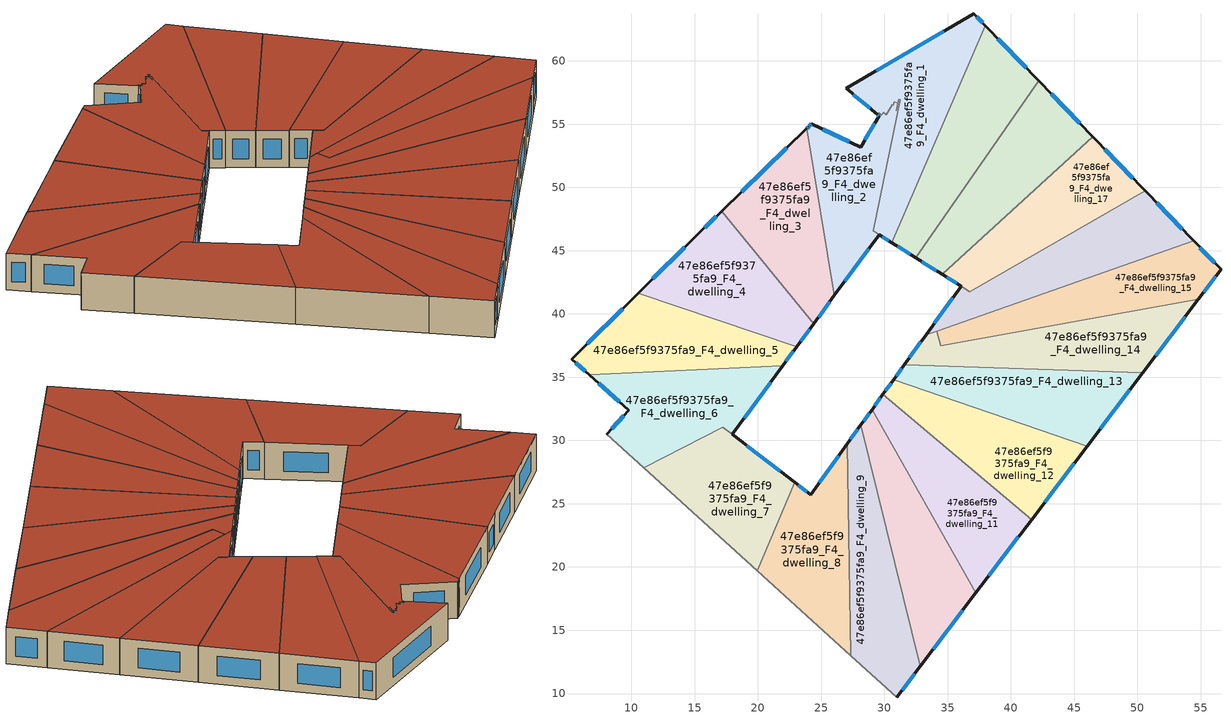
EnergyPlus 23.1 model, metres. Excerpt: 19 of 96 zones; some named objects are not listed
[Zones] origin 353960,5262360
47e86ef5f9375fa9_F4_dwelling_0
 floor to 47e86ef5f9375fa9_F3_dwelling_0 (EU_floor_Construction): 37.99,62.77 42.2,58.42 32.48,44.44 30.6,45.62 z12
 wall outside (EU_wall_Construction): 42.2,58.42 37.99,62.77 / 30.6,45.62 32.48,44.44 z12:15
 wall to 47e86ef5f9375fa9_F4_dwelling_1 (EU_wall_Construction): 37.99,62.77 30.6,45.62 z12:15
 wall to 47e86ef5f9375fa9_F4_dwelling_18 (EU_wall_Construction): 32.48,44.44 42.2,58.42 z12:15
 window (EU_Window_Construction): 41.21,59.44 38.98,61.75 / 31.04,45.34 32.04,44.71 z12.7:14.3
 roof outside (EU_roof_Construction): 32.48,44.44 42.2,58.42 37.99,62.77 30.6,45.62 z15
47e86ef5f9375fa9_F4_dwelling_1
 floor to 47e86ef5f9375fa9_F3_dwelling_1 (EU_floor_Construction): 37.07,63.72 37.99,62.77 30.6,45.62 29.11,46.55 31.26,56.91 31.12,56.96 30.93,56.07 31.06,56.67 30.78,56.78 30.71,56.48 30.61,56.52 30.16,55.76 29.93,55.95 29.77,55.69 29.54,55.88 29.46,55.75 26.97,57.82 z12
 wall outside (EU_wall_Construction): 37.99,62.77 37.07,63.72 26.97,57.82 29.46,55.75 / 29.58,46.26 30.6,45.62 z12:15
 wall to 47e86ef5f9375fa9_F4_dwelling_2 (EU_wall_Construction): 31.12,56.96 31.26,56.91 29.11,46.55 29.58,46.26 / 31.12,56.96 30.93,56.07 / 29.46,55.75 29.54,55.88 29.77,55.69 29.93,55.95 30.16,55.76 30.61,56.52 30.71,56.48 30.78,56.78 31.06,56.67 30.93,56.07 z12:15
 window (EU_Window_Construction): 27.55,57.34 28.88,56.24 / 34.69,62.34 29.34,59.21 / 37.77,62.99 37.28,63.5 / 29.82,46.11 30.36,45.77 z12.7:14.3
 roof outside (EU_roof_Construction): 30.6,45.62 37.99,62.77 37.07,63.72 26.97,57.82 29.46,55.75 29.54,55.88 29.77,55.69 29.93,55.95 30.16,55.76 30.61,56.52 30.71,56.48 30.78,56.78 31.06,56.67 30.93,56.07 31.12,56.96 31.26,56.91 29.11,46.55 z15
47e86ef5f9375fa9_F4_dwelling_10
 floor to 47e86ef5f9375fa9_F3_dwelling_10 (EU_floor_Construction): 29.02,32.45 37.23,17.95 32.83,12.13 28.14,31.23 z12
 wall outside (EU_wall_Construction): 29.02,32.45 28.14,31.23 / 32.83,12.13 37.23,17.95 z12:15
 wall to 47e86ef5f9375fa9_F4_dwelling_11 (EU_wall_Construction): 37.23,17.95 29.02,32.45 z12:15
 wall to 47e86ef5f9375fa9_F4_dwelling_9 (EU_wall_Construction): 28.14,31.23 32.83,12.13 z12:15
 window (EU_Window_Construction): 28.81,32.16 28.35,31.51 / 33.86,13.5 36.19,16.58 z12.7:14.3
 roof outside (EU_roof_Construction): 32.83,12.13 37.23,17.95 29.02,32.45 28.14,31.23 z15
47e86ef5f9375fa9_F4_dwelling_11
 floor to 47e86ef5f9375fa9_F3_dwelling_11 (EU_floor_Construction): 41.62,23.75 37.23,17.95 29.02,32.45 29.89,33.64 z12
 wall outside (EU_wall_Construction): 29.89,33.64 29.02,32.45 / 37.23,17.95 41.62,23.75 z12:15
 wall to 47e86ef5f9375fa9_F4_dwelling_12 (EU_wall_Construction): 41.62,23.75 29.89,33.64 z12:15
 window (EU_Window_Construction): 29.68,33.36 29.22,32.73 / 38.26,19.31 40.59,22.39 z12.7:14.3
 roof outside (EU_roof_Construction): 37.23,17.95 41.62,23.75 29.89,33.64 29.02,32.45 z15
47e86ef5f9375fa9_F4_dwelling_12
 floor to 47e86ef5f9375fa9_F3_dwelling_12 (EU_floor_Construction): 46.02,29.55 41.62,23.75 29.89,33.64 30.73,34.81 z12
 wall outside (EU_wall_Construction): 30.73,34.81 29.89,33.64 / 41.62,23.75 46.02,29.55 z12:15
 wall to 47e86ef5f9375fa9_F4_dwelling_13 (EU_wall_Construction): 46.02,29.55 30.73,34.81 z12:15
 window (EU_Window_Construction): 30.53,34.54 30.08,33.92 / 42.66,25.11 44.99,28.19 z12.7:14.3
 roof outside (EU_roof_Construction): 41.62,23.75 46.02,29.55 30.73,34.81 29.89,33.64 z15
47e86ef5f9375fa9_F4_dwelling_13
 floor to 47e86ef5f9375fa9_F3_dwelling_13 (EU_floor_Construction): 50.41,35.35 46.02,29.55 30.73,34.81 31.57,35.97 z12
 wall outside (EU_wall_Construction): 31.57,35.97 30.73,34.81 / 46.02,29.55 50.41,35.35 z12:15
 wall to 47e86ef5f9375fa9_F4_dwelling_14 (EU_wall_Construction): 50.41,35.35 31.57,35.97 z12:15
 window (EU_Window_Construction): 31.37,35.7 30.93,35.08 / 47.05,30.92 49.38,33.99 z12.7:14.3
 roof outside (EU_roof_Construction): 46.02,29.55 50.41,35.35 31.57,35.97 30.73,34.81 z15
47e86ef5f9375fa9_F4_dwelling_14
 floor to 47e86ef5f9375fa9_F3_dwelling_14 (EU_floor_Construction): 54.8,41.15 50.41,35.35 31.57,35.97 33.29,38.35 34.13,38.64 34.44,37.47 z12
 wall outside (EU_wall_Construction): 50.41,35.35 54.8,41.15 / 33.29,38.35 31.57,35.97 z12:15
 wall to 47e86ef5f9375fa9_F4_dwelling_15 (EU_wall_Construction): 54.8,41.15 34.44,37.47 34.13,38.64 z12:15
 wall to 47e86ef5f9375fa9_F4_dwelling_16 (EU_wall_Construction): 34.12,38.64 33.29,38.35 z12:15
 window (EU_Window_Construction): 51.44,36.71 53.77,39.79 / 32.89,37.79 31.97,36.53 z12.7:14.3
 roof outside (EU_roof_Construction): 50.41,35.35 54.8,41.15 34.44,37.47 34.13,38.64 33.29,38.35 31.57,35.97 z15
47e86ef5f9375fa9_F4_dwelling_15
 floor to 47e86ef5f9375fa9_F3_dwelling_15 (EU_floor_Construction): 54.43,45.77 56.6,43.53 54.8,41.15 34.44,37.47 34.13,38.64 z12
 wall outside (EU_wall_Construction): 54.8,41.15 56.6,43.53 54.43,45.77 z12:15
 wall to 47e86ef5f9375fa9_F4_dwelling_16 (EU_wall_Construction): 54.43,45.77 34.13,38.64 z12:15
 window (EU_Window_Construction): 56.09,44.05 54.94,45.24 / 55.22,41.71 56.18,42.97 z12.7:14.3
 roof outside (EU_roof_Construction): 54.8,41.15 56.6,43.53 54.43,45.77 34.13,38.64 34.44,37.47 z15
47e86ef5f9375fa9_F4_dwelling_16
 floor to 47e86ef5f9375fa9_F3_dwelling_16 (EU_floor_Construction): 50.61,49.72 54.43,45.77 33.29,38.35 36.06,42.18 36.74,41.75 z12
 wall outside (EU_wall_Construction): 54.43,45.77 50.61,49.72 / 36.06,42.18 33.29,38.35 z12:15
 wall to 47e86ef5f9375fa9_F4_dwelling_17 (EU_wall_Construction): 50.61,49.72 36.75,41.76 / 36.74,41.75 36.06,42.18 z12:15
 window (EU_Window_Construction): 53.53,46.7 51.51,48.79 / 35.41,41.28 33.94,39.25 z12.7:14.3
 roof outside (EU_roof_Construction): 54.43,45.77 50.61,49.72 36.74,41.75 36.06,42.18 33.29,38.35 z15
47e86ef5f9375fa9_F4_dwelling_17
 floor to 47e86ef5f9375fa9_F3_dwelling_17 (EU_floor_Construction): 46.45,54.02 50.61,49.72 36.74,41.75 36.06,42.19 34.57,43.12 z12
 wall outside (EU_wall_Construction): 34.57,43.12 36.06,42.19 / 50.61,49.72 46.45,54.02 z12:15
 wall to 47e86ef5f9375fa9_F4_dwelling_18 (EU_wall_Construction): 46.45,54.02 34.57,43.12 z12:15
 window (EU_Window_Construction): 34.92,42.9 35.71,42.41 / 49.63,50.73 47.43,53.01 z12.7:14.3
 roof outside (EU_roof_Construction): 50.61,49.72 46.45,54.02 34.57,43.12 36.06,42.19 36.74,41.75 z15
47e86ef5f9375fa9_F4_dwelling_18
 floor to 47e86ef5f9375fa9_F3_dwelling_18 (EU_floor_Construction): 42.2,58.42 46.45,54.02 34.57,43.12 32.48,44.44 z12
 wall outside (EU_wall_Construction): 46.45,54.02 42.2,58.42 / 32.48,44.44 34.57,43.12 z12:15
 window (EU_Window_Construction): 45.45,55.05 43.2,57.39 / 32.97,44.13 34.08,43.43 z12.7:14.3
 roof outside (EU_roof_Construction): 46.45,54.02 42.2,58.42 32.48,44.44 34.57,43.12 z15
47e86ef5f9375fa9_F4_dwelling_2
 floor to 47e86ef5f9375fa9_F3_dwelling_2 (EU_floor_Construction): 31.26,56.91 29.11,46.55 29.58,46.26 26.05,41.47 23.87,54.66 24.01,54.79 24.12,54.9 24.23,55.01 28.11,53.18 29.58,55.66 29.46,55.75 29.54,55.88 29.77,55.69 29.93,55.95 30.16,55.76 30.61,56.52 30.71,56.48 30.78,56.78 31.06,56.67 30.93,56.07 31.12,56.96 z12
 wall outside (EU_wall_Construction): 29.46,55.75 29.58,55.66 28.11,53.18 24.23,55.01 24.12,54.9 24.01,54.79 23.87,54.66 / 26.05,41.47 29.58,46.26 z12:15
 wall to 47e86ef5f9375fa9_F4_dwelling_3 (EU_wall_Construction): 23.87,54.66 26.05,41.47 z12:15
 window (EU_Window_Construction): 23.97,54.76 23.9,54.69 / 24.09,54.87 24.03,54.81 / 24.21,54.98 24.15,54.93 / 27.2,53.61 25.15,54.58 / 29.24,55.07 28.46,53.76 / 29.49,55.73 29.55,55.68 / 26.88,42.59 28.75,45.13 z12.7:14.3
 roof outside (EU_roof_Construction): 29.58,46.26 29.11,46.55 31.26,56.91 31.12,56.96 30.93,56.07 31.06,56.67 30.78,56.78 30.71,56.48 30.61,56.52 30.16,55.76 29.93,55.95 29.77,55.69 29.54,55.88 29.46,55.75 29.58,55.66 28.11,53.18 24.23,55.01 24.12,54.9 24.01,54.79 23.87,54.66 26.05,41.47 z15
47e86ef5f9375fa9_F4_dwelling_3
 floor to 47e86ef5f9375fa9_F3_dwelling_3 (EU_floor_Construction): 23.87,54.66 26.05,41.47 24.41,39.23 17.14,48.12 z12
 wall outside (EU_wall_Construction): 24.41,39.23 26.05,41.47 / 23.87,54.66 17.14,48.12 z12:15
 wall to 47e86ef5f9375fa9_F4_dwelling_4 (EU_wall_Construction): 17.14,48.12 24.41,39.23 z12:15
 window (EU_Window_Construction): 24.79,39.75 25.67,40.94 / 22.29,53.12 18.72,49.66 z12.7:14.3
 roof outside (EU_roof_Construction): 24.41,39.23 26.05,41.47 23.87,54.66 17.14,48.12 z15
47e86ef5f9375fa9_F4_dwelling_4
 floor to 47e86ef5f9375fa9_F3_dwelling_4 (EU_floor_Construction): 17.14,48.12 24.41,39.23 23.08,37.42 10.56,41.65 15.37,46.4 z12
 wall outside (EU_wall_Construction): 23.08,37.42 24.41,39.23 / 17.14,48.12 15.37,46.4 10.56,41.65 z12:15
 wall to 47e86ef5f9375fa9_F4_dwelling_5 (EU_wall_Construction): 10.56,41.65 23.08,37.42 z12:15
 window (EU_Window_Construction): 23.39,37.85 24.09,38.8 / 14.24,45.29 11.69,42.76 / 16.73,47.72 15.79,46.81 z12.7:14.3
 roof outside (EU_roof_Construction): 23.08,37.42 24.41,39.23 17.14,48.12 15.37,46.4 10.56,41.65 z15
47e86ef5f9375fa9_F4_dwelling_5
 floor to 47e86ef5f9375fa9_F3_dwelling_5 (EU_floor_Construction): 23.08,37.42 21.95,35.89 6.67,35.18 5.27,36.42 10.56,41.65 z12
 wall outside (EU_wall_Construction): 21.95,35.89 23.08,37.42 / 10.56,41.65 5.27,36.42 6.67,35.18 z12:15
 wall to 47e86ef5f9375fa9_F4_dwelling_6 (EU_wall_Construction): 6.67,35.18 21.95,35.89 z12:15
 window (EU_Window_Construction): 22.21,36.25 22.81,37.06 / 5.6,36.13 6.34,35.47 / 9.32,40.42 6.51,37.65 z12.7:14.3
 roof outside (EU_roof_Construction): 21.95,35.89 23.08,37.42 10.56,41.65 5.27,36.42 6.67,35.18 z15
47e86ef5f9375fa9_F4_dwelling_6
 floor to 47e86ef5f9375fa9_F3_dwelling_6 (EU_floor_Construction): 21.95,35.89 17.97,30.48 17.22,31.06 11,27.82 8.06,30.48 9.8,32.4 6.67,35.18 z12
 wall outside (EU_wall_Construction): 6.67,35.18 9.8,32.4 8.06,30.48 / 17.97,30.48 21.95,35.89 z12:15
 wall adiabatic (EU_wall_Construction): 8.06,30.48 11,27.82 z12:15
 wall to 47e86ef5f9375fa9_F4_dwelling_7 (EU_wall_Construction): 11,27.82 17.21,31.06 / 17.22,31.06 17.97,30.48 z12:15
 window (EU_Window_Construction): 9.39,31.95 8.47,30.93 / 7.41,34.52 9.06,33.05 / 18.91,31.75 21.01,34.62 z12.7:14.3
 roof outside (EU_roof_Construction): 17.97,30.48 21.95,35.89 6.67,35.18 9.8,32.4 8.06,30.48 11,27.82 17.22,31.06 z15
47e86ef5f9375fa9_F4_dwelling_7
 floor to 47e86ef5f9375fa9_F3_dwelling_7 (EU_floor_Construction): 22.91,26.68 19.94,19.71 11,27.82 17.21,31.06 17.97,30.48 z12
 wall outside (EU_wall_Construction): 22.91,26.68 17.97,30.48 z12:15
 wall to 47e86ef5f9375fa9_F4_dwelling_8 (EU_wall_Construction): 19.94,19.71 22.91,26.68 z12:15
 wall adiabatic (EU_wall_Construction): 11,27.82 19.94,19.71 z12:15
 window (EU_Window_Construction): 21.75,27.57 19.14,29.59 z12.7:14.3
 roof outside (EU_roof_Construction): 19.94,19.71 22.91,26.68 17.97,30.48 17.21,31.06 11,27.82 z15
47e86ef5f9375fa9_F4_dwelling_8
 floor to 47e86ef5f9375fa9_F3_dwelling_8 (EU_floor_Construction): 27.05,29.73 27.35,13 19.94,19.71 22.91,26.68 24.16,25.72 z12
 wall outside (EU_wall_Construction): 27.05,29.73 24.16,25.72 22.91,26.68 z12:15
 wall to 47e86ef5f9375fa9_F4_dwelling_9 (EU_wall_Construction): 27.35,13 27.05,29.73 z12:15
 wall adiabatic (EU_wall_Construction): 19.94,19.71 27.35,13 z12:15
 window (EU_Window_Construction): 23.87,25.95 23.21,26.45 / 26.38,28.79 24.84,26.66 z12.7:14.3
 roof outside (EU_roof_Construction): 27.35,13 27.05,29.73 24.16,25.72 22.91,26.68 19.94,19.71 z15
47e86ef5f9375fa9_F4_dwelling_9
 floor to 47e86ef5f9375fa9_F3_dwelling_9 (EU_floor_Construction): 28.14,31.23 32.83,12.13 30.99,9.71 27.35,13 27.05,29.73 z12
 wall outside (EU_wall_Construction): 28.14,31.23 27.05,29.73 / 30.99,9.71 32.83,12.13 z12:15
 wall adiabatic (EU_wall_Construction): 27.35,13 30.99,9.71 z12:15
 window (EU_Window_Construction): 27.89,30.88 27.31,30.08 / 31.42,10.28 32.39,11.56 z12.7:14.3
 roof outside (EU_roof_Construction): 30.99,9.71 32.83,12.13 28.14,31.23 27.05,29.73 27.35,13 z15
[Building]
EU S2 Campaign: North Axis=0; Terrain=City; Solar Distribution=FullExterior
[Site:Location]
Budapest.Ferenc.Liszt.Intl.AP: Latitude=47.437; Longitude=19.256; Time Zone=1; Elevation=185
[SizingPeriod:WeatherFileDays]
AnnualSizingPeriod: Begin Month=1; Begin Day of Month=1; End Month=12; End Day of Month=31; Day of Week for Start Day=Monday; Use Weather File Daylight Saving Period=No; Use Weather File Rain and Snow Indicators=No
[MATERIAL]
EU_InternalMass_Material: Roughness=MediumRough; Thickness=0.1; Conductivity=1; Density=1800; Specific Heat=900; Thermal Absorptance=0.9; Solar Absorptance=0.7; Visible Absorptance=0.7
[MATERIAL:NOMASS] Roughness=MediumRough; Thermal Absorptance=0.9; Solar Absorptance=0.7; Visible Absorptance=0.7
Name | Thermal Resistance
EU_wall_NoMass | 0.832559
EU_roof_NoMass | 1.39638
EU_floor_NoMass | 0.872794
[WINDOWMATERIAL:SIMPLEGLAZINGSYSTEM]
EU_Window_SimpleGlazing: UFactor=2.79869; Solar Heat Gain Coefficient=0.75; Visible Transmittance=0.75
[CONSTRUCTION]
EU_wall_Construction: EU_wall_NoMass
EU_roof_Construction: EU_roof_NoMass
EU_floor_Construction: EU_floor_NoMass
EU_Window_Construction: EU_Window_SimpleGlazing
EU_InternalMass_Construction: EU_InternalMass_Material
[ZONE] Type=1; Multiplier=1; Ceiling Height=autocalculate; Floor Area=autocalculate; Part of Total Floor Area=Yes
Name | Volume
47e86ef5f9375fa9_F4_dwelling_0 | 213.086
47e86ef5f9375fa9_F4_dwelling_1 | 214.254
47e86ef5f9375fa9_F4_dwelling_10 | 200.943
47e86ef5f9375fa9_F4_dwelling_11 | 200.975
47e86ef5f9375fa9_F4_dwelling_12 | 200.944
47e86ef5f9375fa9_F4_dwelling_13 | 200.963
47e86ef5f9375fa9_F4_dwelling_14 | 205.92
47e86ef5f9375fa9_F4_dwelling_15 | 196.001
47e86ef5f9375fa9_F4_dwelling_16 | 203.055
47e86ef5f9375fa9_F4_dwelling_17 | 198.84
47e86ef5f9375fa9_F4_dwelling_18 | 211.207
47e86ef5f9375fa9_F4_dwelling_2 | 165.301
47e86ef5f9375fa9_F4_dwelling_3 | 200.962
47e86ef5f9375fa9_F4_dwelling_4 | 200.938
47e86ef5f9375fa9_F4_dwelling_5 | 200.969
47e86ef5f9375fa9_F4_dwelling_6 | 203.722
47e86ef5f9375fa9_F4_dwelling_7 | 198.181
47e86ef5f9375fa9_F4_dwelling_8 | 200.941
47e86ef5f9375fa9_F4_dwelling_9 | 200.983
[INTERNALMASS] Construction=EU_InternalMass_Construction
Name | Zone or ZoneList | Surface Area
47e86ef5f9375fa9_F4_dwelling_0_EU_InternalMass | 47e86ef5f9375fa9_F4_dwelling_0 | 71.0294
47e86ef5f9375fa9_F4_dwelling_1_EU_InternalMass | 47e86ef5f9375fa9_F4_dwelling_1 | 71.4255
47e86ef5f9375fa9_F4_dwelling_2_EU_InternalMass | 47e86ef5f9375fa9_F4_dwelling_2 | 55.1001
47e86ef5f9375fa9_F4_dwelling_3_EU_InternalMass | 47e86ef5f9375fa9_F4_dwelling_3 | 66.9872
47e86ef5f9375fa9_F4_dwelling_4_EU_InternalMass | 47e86ef5f9375fa9_F4_dwelling_4 | 66.9795
47e86ef5f9375fa9_F4_dwelling_5_EU_InternalMass | 47e86ef5f9375fa9_F4_dwelling_5 | 66.9897
47e86ef5f9375fa9_F4_dwelling_6_EU_InternalMass | 47e86ef5f9375fa9_F4_dwelling_6 | 67.9057
47e86ef5f9375fa9_F4_dwelling_7_EU_InternalMass | 47e86ef5f9375fa9_F4_dwelling_7 | 66.0639
47e86ef5f9375fa9_F4_dwelling_8_EU_InternalMass | 47e86ef5f9375fa9_F4_dwelling_8 | 66.9803
47e86ef5f9375fa9_F4_dwelling_9_EU_InternalMass | 47e86ef5f9375fa9_F4_dwelling_9 | 66.9945
47e86ef5f9375fa9_F4_dwelling_10_EU_InternalMass | 47e86ef5f9375fa9_F4_dwelling_10 | 66.9806
47e86ef5f9375fa9_F4_dwelling_11_EU_InternalMass | 47e86ef5f9375fa9_F4_dwelling_11 | 66.9916
47e86ef5f9375fa9_F4_dwelling_12_EU_InternalMass | 47e86ef5f9375fa9_F4_dwelling_12 | 66.9813
47e86ef5f9375fa9_F4_dwelling_13_EU_InternalMass | 47e86ef5f9375fa9_F4_dwelling_13 | 66.9877
47e86ef5f9375fa9_F4_dwelling_14_EU_InternalMass | 47e86ef5f9375fa9_F4_dwelling_14 | 68.6398
47e86ef5f9375fa9_F4_dwelling_15_EU_InternalMass | 47e86ef5f9375fa9_F4_dwelling_15 | 65.3337
47e86ef5f9375fa9_F4_dwelling_16_EU_InternalMass | 47e86ef5f9375fa9_F4_dwelling_16 | 67.6859
47e86ef5f9375fa9_F4_dwelling_17_EU_InternalMass | 47e86ef5f9375fa9_F4_dwelling_17 | 66.2751
47e86ef5f9375fa9_F4_dwelling_18_EU_InternalMass | 47e86ef5f9375fa9_F4_dwelling_18 | 70.3921
[OTHEREQUIPMENT] Fuel Type=Electricity; Design Level Calculation Method=Watts/Area; Power per Zone Floor Area=1; Fraction Latent=0; Fraction Radiant=0; Fraction Lost=0; Carbon Dioxide Generation Rate=0; EndUse Subcategory=EU_Step8_InternalGains
Name | Zone or ZoneList or Space or SpaceList | Schedule
EU_Step8_InternalGain_47e86ef5f9375fa9_F4_dwelling_0_f000 | 47e86ef5f9375fa9_F4_dwelling_0 | EU_Step8_GainSchedule_47e86ef5f9375fa9_F4_dwelling_0_f000
EU_Step8_InternalGain_47e86ef5f9375fa9_F4_dwelling_1_f000 | 47e86ef5f9375fa9_F4_dwelling_1 | EU_Step8_GainSchedule_47e86ef5f9375fa9_F4_dwelling_1_f000
EU_Step8_InternalGain_47e86ef5f9375fa9_F4_dwelling_2_f000 | 47e86ef5f9375fa9_F4_dwelling_2 | EU_Step8_GainSchedule_47e86ef5f9375fa9_F4_dwelling_2_f000
EU_Step8_InternalGain_47e86ef5f9375fa9_F4_dwelling_3_f000 | 47e86ef5f9375fa9_F4_dwelling_3 | EU_Step8_GainSchedule_47e86ef5f9375fa9_F4_dwelling_3_f000
EU_Step8_InternalGain_47e86ef5f9375fa9_F4_dwelling_4_f000 | 47e86ef5f9375fa9_F4_dwelling_4 | EU_Step8_GainSchedule_47e86ef5f9375fa9_F4_dwelling_4_f000
EU_Step8_InternalGain_47e86ef5f9375fa9_F4_dwelling_5_f000 | 47e86ef5f9375fa9_F4_dwelling_5 | EU_Step8_GainSchedule_47e86ef5f9375fa9_F4_dwelling_5_f000
EU_Step8_InternalGain_47e86ef5f9375fa9_F4_dwelling_6_f000 | 47e86ef5f9375fa9_F4_dwelling_6 | EU_Step8_GainSchedule_47e86ef5f9375fa9_F4_dwelling_6_f000
EU_Step8_InternalGain_47e86ef5f9375fa9_F4_dwelling_7_f000 | 47e86ef5f9375fa9_F4_dwelling_7 | EU_Step8_GainSchedule_47e86ef5f9375fa9_F4_dwelling_7_f000
EU_Step8_InternalGain_47e86ef5f9375fa9_F4_dwelling_8_f000 | 47e86ef5f9375fa9_F4_dwelling_8 | EU_Step8_GainSchedule_47e86ef5f9375fa9_F4_dwelling_8_f000
EU_Step8_InternalGain_47e86ef5f9375fa9_F4_dwelling_9_f000 | 47e86ef5f9375fa9_F4_dwelling_9 | EU_Step8_GainSchedule_47e86ef5f9375fa9_F4_dwelling_9_f000
EU_Step8_InternalGain_47e86ef5f9375fa9_F4_dwelling_10_f000 | 47e86ef5f9375fa9_F4_dwelling_10 | EU_Step8_GainSchedule_47e86ef5f9375fa9_F4_dwelling_10_f000
EU_Step8_InternalGain_47e86ef5f9375fa9_F4_dwelling_11_f000 | 47e86ef5f9375fa9_F4_dwelling_11 | EU_Step8_GainSchedule_47e86ef5f9375fa9_F4_dwelling_11_f000
EU_Step8_InternalGain_47e86ef5f9375fa9_F4_dwelling_12_f000 | 47e86ef5f9375fa9_F4_dwelling_12 | EU_Step8_GainSchedule_47e86ef5f9375fa9_F4_dwelling_12_f000
EU_Step8_InternalGain_47e86ef5f9375fa9_F4_dwelling_13_f000 | 47e86ef5f9375fa9_F4_dwelling_13 | EU_Step8_GainSchedule_47e86ef5f9375fa9_F4_dwelling_13_f000
EU_Step8_InternalGain_47e86ef5f9375fa9_F4_dwelling_14_f000 | 47e86ef5f9375fa9_F4_dwelling_14 | EU_Step8_GainSchedule_47e86ef5f9375fa9_F4_dwelling_14_f000
EU_Step8_InternalGain_47e86ef5f9375fa9_F4_dwelling_15_f000 | 47e86ef5f9375fa9_F4_dwelling_15 | EU_Step8_GainSchedule_47e86ef5f9375fa9_F4_dwelling_15_f000
EU_Step8_InternalGain_47e86ef5f9375fa9_F4_dwelling_16_f000 | 47e86ef5f9375fa9_F4_dwelling_16 | EU_Step8_GainSchedule_47e86ef5f9375fa9_F4_dwelling_16_f000
EU_Step8_InternalGain_47e86ef5f9375fa9_F4_dwelling_17_f000 | 47e86ef5f9375fa9_F4_dwelling_17 | EU_Step8_GainSchedule_47e86ef5f9375fa9_F4_dwelling_17_f000
EU_Step8_InternalGain_47e86ef5f9375fa9_F4_dwelling_18_f000 | 47e86ef5f9375fa9_F4_dwelling_18 | EU_Step8_GainSchedule_47e86ef5f9375fa9_F4_dwelling_18_f000
[ZONEVENTILATION:DESIGNFLOWRATE] Schedule=EU_AlwaysOn; Design Flow Rate Calculation Method=AirChanges/Hour; Air Changes per Hour=0.475469; Ventilation Type=Natural; Fan Pressure Rise=0; Fan Total Efficiency=1; Constant Term Coefficient=1; Temperature Term Coefficient=0; Velocity Term Coefficient=0; Velocity Squared Term Coefficient=0; Minimum Indoor Temperature=-100; Maximum Indoor Temperature=100; Delta Temperature=-100; Minimum Outdoor Temperature=-100; Maximum Outdoor Temperature=100; Maximum Wind Speed=40
Name | Zone or ZoneList or Space or SpaceList
EU_ConstantAir_47e86ef5f9375fa9_F4_dwelling_0 | 47e86ef5f9375fa9_F4_dwelling_0
EU_ConstantAir_47e86ef5f9375fa9_F4_dwelling_1 | 47e86ef5f9375fa9_F4_dwelling_1
EU_ConstantAir_47e86ef5f9375fa9_F4_dwelling_2 | 47e86ef5f9375fa9_F4_dwelling_2
EU_ConstantAir_47e86ef5f9375fa9_F4_dwelling_3 | 47e86ef5f9375fa9_F4_dwelling_3
EU_ConstantAir_47e86ef5f9375fa9_F4_dwelling_4 | 47e86ef5f9375fa9_F4_dwelling_4
EU_ConstantAir_47e86ef5f9375fa9_F4_dwelling_5 | 47e86ef5f9375fa9_F4_dwelling_5
EU_ConstantAir_47e86ef5f9375fa9_F4_dwelling_6 | 47e86ef5f9375fa9_F4_dwelling_6
EU_ConstantAir_47e86ef5f9375fa9_F4_dwelling_7 | 47e86ef5f9375fa9_F4_dwelling_7
EU_ConstantAir_47e86ef5f9375fa9_F4_dwelling_8 | 47e86ef5f9375fa9_F4_dwelling_8
EU_ConstantAir_47e86ef5f9375fa9_F4_dwelling_9 | 47e86ef5f9375fa9_F4_dwelling_9
EU_ConstantAir_47e86ef5f9375fa9_F4_dwelling_10 | 47e86ef5f9375fa9_F4_dwelling_10
EU_ConstantAir_47e86ef5f9375fa9_F4_dwelling_11 | 47e86ef5f9375fa9_F4_dwelling_11
EU_ConstantAir_47e86ef5f9375fa9_F4_dwelling_12 | 47e86ef5f9375fa9_F4_dwelling_12
EU_ConstantAir_47e86ef5f9375fa9_F4_dwelling_13 | 47e86ef5f9375fa9_F4_dwelling_13
EU_ConstantAir_47e86ef5f9375fa9_F4_dwelling_14 | 47e86ef5f9375fa9_F4_dwelling_14
EU_ConstantAir_47e86ef5f9375fa9_F4_dwelling_15 | 47e86ef5f9375fa9_F4_dwelling_15
EU_ConstantAir_47e86ef5f9375fa9_F4_dwelling_16 | 47e86ef5f9375fa9_F4_dwelling_16
EU_ConstantAir_47e86ef5f9375fa9_F4_dwelling_17 | 47e86ef5f9375fa9_F4_dwelling_17
EU_ConstantAir_47e86ef5f9375fa9_F4_dwelling_18 | 47e86ef5f9375fa9_F4_dwelling_18
[HVACTEMPLATE:ZONE:IDEALLOADSAIRSYSTEM] System Availability Schedule=EU_AlwaysOn; Maximum Heating Supply Air Temperature=50; Minimum Cooling Supply Air Temperature=13; Maximum Heating Supply Air Humidity Ratio=0.0156; Minimum Cooling Supply Air Humidity Ratio=0.0077; Heating Limit=NoLimit; Cooling Limit=NoLimit; Heating Availability Schedule=EU_AlwaysOn; Cooling Availability Schedule=EU_CoolingOff; Dehumidification Control Type=ConstantSensibleHeatRatio; Cooling Sensible Heat Ratio=0.7; Dehumidification Setpoint=60; Humidification Control Type=None; Humidification Setpoint=30; Outdoor Air Method=None; Outdoor Air Flow Rate per Person=0.00944; Outdoor Air Flow Rate per Zone Floor Area=0; Outdoor Air Flow Rate per Zone=0; Demand Controlled Ventilation Type=None; Outdoor Air Economizer Type=NoEconomizer; Heat Recovery Type=None; Sensible Heat Recovery Effectiveness=0.7; Latent Heat Recovery Effectiveness=0.65
Name | Template Thermostat
47e86ef5f9375fa9_F4_dwelling_0 | EU_HeatOnly_47e86ef5f9375fa9_F4_dwelling_0
47e86ef5f9375fa9_F4_dwelling_1 | EU_HeatOnly_47e86ef5f9375fa9_F4_dwelling_1
47e86ef5f9375fa9_F4_dwelling_2 | EU_HeatOnly_47e86ef5f9375fa9_F4_dwelling_2
47e86ef5f9375fa9_F4_dwelling_3 | EU_HeatOnly_47e86ef5f9375fa9_F4_dwelling_3
47e86ef5f9375fa9_F4_dwelling_4 | EU_HeatOnly_47e86ef5f9375fa9_F4_dwelling_4
47e86ef5f9375fa9_F4_dwelling_5 | EU_HeatOnly_47e86ef5f9375fa9_F4_dwelling_5
47e86ef5f9375fa9_F4_dwelling_6 | EU_HeatOnly_47e86ef5f9375fa9_F4_dwelling_6
47e86ef5f9375fa9_F4_dwelling_7 | EU_HeatOnly_47e86ef5f9375fa9_F4_dwelling_7
47e86ef5f9375fa9_F4_dwelling_8 | EU_HeatOnly_47e86ef5f9375fa9_F4_dwelling_8
47e86ef5f9375fa9_F4_dwelling_9 | EU_HeatOnly_47e86ef5f9375fa9_F4_dwelling_9
47e86ef5f9375fa9_F4_dwelling_10 | EU_HeatOnly_47e86ef5f9375fa9_F4_dwelling_10
47e86ef5f9375fa9_F4_dwelling_11 | EU_HeatOnly_47e86ef5f9375fa9_F4_dwelling_11
47e86ef5f9375fa9_F4_dwelling_12 | EU_HeatOnly_47e86ef5f9375fa9_F4_dwelling_12
47e86ef5f9375fa9_F4_dwelling_13 | EU_HeatOnly_47e86ef5f9375fa9_F4_dwelling_13
47e86ef5f9375fa9_F4_dwelling_14 | EU_HeatOnly_47e86ef5f9375fa9_F4_dwelling_14
47e86ef5f9375fa9_F4_dwelling_15 | EU_HeatOnly_47e86ef5f9375fa9_F4_dwelling_15
47e86ef5f9375fa9_F4_dwelling_16 | EU_HeatOnly_47e86ef5f9375fa9_F4_dwelling_16
47e86ef5f9375fa9_F4_dwelling_17 | EU_HeatOnly_47e86ef5f9375fa9_F4_dwelling_17
47e86ef5f9375fa9_F4_dwelling_18 | EU_HeatOnly_47e86ef5f9375fa9_F4_dwelling_18
[SIZING:ZONE] Zone Cooling Design Supply Air Temperature Input Method=SupplyAirTemperature; Zone Cooling Design Supply Air Temperature=13; Zone Heating Design Supply Air Temperature Input Method=SupplyAirTemperature; Zone Heating Design Supply Air Temperature=50; Zone Cooling Design Supply Air Humidity Ratio=0.008; Zone Heating Design Supply Air Humidity Ratio=0.008; Cooling Design Air Flow Method=DesignDay; Cooling Design Air Flow Rate=0; Cooling Minimum Air Flow per Zone Floor Area=0.000762; Cooling Minimum Air Flow=0; Cooling Minimum Air Flow Fraction=0.2; Heating Design Air Flow Method=DesignDay; Heating Design Air Flow Rate=0; Heating Maximum Air Flow per Zone Floor Area=0.002032; Heating Maximum Air Flow=0.141576; Heating Maximum Air Flow Fraction=0.3; Account for Dedicated Outdoor Air System=No; Dedicated Outdoor Air System Control Strategy=NeutralSupplyAir; Dedicated Outdoor Air Low Setpoint Temperature for Design=autosize; Dedicated Outdoor Air High Setpoint Temperature for Design=autosize; Zone Load Sizing Method=Sensible Load Only No Latent Load; Zone Latent Cooling Design Supply Air Humidity Ratio Input Method=HumidityRatioDifference; Zone Cooling Design Supply Air Humidity Ratio Difference=0.005; Zone Latent Heating Design Supply Air Humidity Ratio Input Method=HumidityRatioDifference; Zone Humidification Design Supply Air Humidity Ratio Difference=0.005
47e86ef5f9375fa9_F4_dwelling_0; 47e86ef5f9375fa9_F4_dwelling_1; 47e86ef5f9375fa9_F4_dwelling_2; 47e86ef5f9375fa9_F4_dwelling_3; 47e86ef5f9375fa9_F4_dwelling_4; 47e86ef5f9375fa9_F4_dwelling_5; 47e86ef5f9375fa9_F4_dwelling_6; 47e86ef5f9375fa9_F4_dwelling_7; 47e86ef5f9375fa9_F4_dwelling_8; 47e86ef5f9375fa9_F4_dwelling_9; 47e86ef5f9375fa9_F4_dwelling_10; 47e86ef5f9375fa9_F4_dwelling_11; 47e86ef5f9375fa9_F4_dwelling_12; 47e86ef5f9375fa9_F4_dwelling_13; 47e86ef5f9375fa9_F4_dwelling_14; 47e86ef5f9375fa9_F4_dwelling_15; 47e86ef5f9375fa9_F4_dwelling_16; 47e86ef5f9375fa9_F4_dwelling_17; 47e86ef5f9375fa9_F4_dwelling_18
[SCHEDULE:CONSTANT]
Name | Hourly Value
EU_AlwaysOn | 1
EU_CoolingOff | 0
[SCHEDULE:FILE] Column Number=1; Rows to Skip at Top=0; Number of Hours of Data=8760; Column Separator=Comma; Interpolate to Timestep=No; Minutes per Item=60; Adjust Schedule for Daylight Savings=Yes
Name | File
EU_Step8_GainSchedule_47e86ef5f9375fa9_F4_dwelling_0_f000 | ../../schedules/47e86ef5f9375fa9/47e86ef5f9375fa9_F4_dwelling_0_f000_gain.csv
EU_Step8_GainSchedule_47e86ef5f9375fa9_F4_dwelling_1_f000 | ../../schedules/47e86ef5f9375fa9/47e86ef5f9375fa9_F4_dwelling_1_f000_gain.csv
EU_Step8_GainSchedule_47e86ef5f9375fa9_F4_dwelling_2_f000 | ../../schedules/47e86ef5f9375fa9/47e86ef5f9375fa9_F4_dwelling_2_f000_gain.csv
EU_Step8_GainSchedule_47e86ef5f9375fa9_F4_dwelling_3_f000 | ../../schedules/47e86ef5f9375fa9/47e86ef5f9375fa9_F4_dwelling_3_f000_gain.csv
EU_Step8_GainSchedule_47e86ef5f9375fa9_F4_dwelling_4_f000 | ../../schedules/47e86ef5f9375fa9/47e86ef5f9375fa9_F4_dwelling_4_f000_gain.csv
EU_Step8_GainSchedule_47e86ef5f9375fa9_F4_dwelling_5_f000 | ../../schedules/47e86ef5f9375fa9/47e86ef5f9375fa9_F4_dwelling_5_f000_gain.csv
EU_Step8_GainSchedule_47e86ef5f9375fa9_F4_dwelling_6_f000 | ../../schedules/47e86ef5f9375fa9/47e86ef5f9375fa9_F4_dwelling_6_f000_gain.csv
EU_Step8_GainSchedule_47e86ef5f9375fa9_F4_dwelling_7_f000 | ../../schedules/47e86ef5f9375fa9/47e86ef5f9375fa9_F4_dwelling_7_f000_gain.csv
EU_Step8_GainSchedule_47e86ef5f9375fa9_F4_dwelling_8_f000 | ../../schedules/47e86ef5f9375fa9/47e86ef5f9375fa9_F4_dwelling_8_f000_gain.csv
EU_Step8_GainSchedule_47e86ef5f9375fa9_F4_dwelling_9_f000 | ../../schedules/47e86ef5f9375fa9/47e86ef5f9375fa9_F4_dwelling_9_f000_gain.csv
EU_Step8_GainSchedule_47e86ef5f9375fa9_F4_dwelling_10_f000 | ../../schedules/47e86ef5f9375fa9/47e86ef5f9375fa9_F4_dwelling_10_f000_gain.csv
EU_Step8_GainSchedule_47e86ef5f9375fa9_F4_dwelling_11_f000 | ../../schedules/47e86ef5f9375fa9/47e86ef5f9375fa9_F4_dwelling_11_f000_gain.csv
EU_Step8_GainSchedule_47e86ef5f9375fa9_F4_dwelling_12_f000 | ../../schedules/47e86ef5f9375fa9/47e86ef5f9375fa9_F4_dwelling_12_f000_gain.csv
EU_Step8_GainSchedule_47e86ef5f9375fa9_F4_dwelling_13_f000 | ../../schedules/47e86ef5f9375fa9/47e86ef5f9375fa9_F4_dwelling_13_f000_gain.csv
EU_Step8_GainSchedule_47e86ef5f9375fa9_F4_dwelling_14_f000 | ../../schedules/47e86ef5f9375fa9/47e86ef5f9375fa9_F4_dwelling_14_f000_gain.csv
EU_Step8_GainSchedule_47e86ef5f9375fa9_F4_dwelling_15_f000 | ../../schedules/47e86ef5f9375fa9/47e86ef5f9375fa9_F4_dwelling_15_f000_gain.csv
EU_Step8_GainSchedule_47e86ef5f9375fa9_F4_dwelling_16_f000 | ../../schedules/47e86ef5f9375fa9/47e86ef5f9375fa9_F4_dwelling_16_f000_gain.csv
EU_Step8_GainSchedule_47e86ef5f9375fa9_F4_dwelling_17_f000 | ../../schedules/47e86ef5f9375fa9/47e86ef5f9375fa9_F4_dwelling_17_f000_gain.csv
EU_Step8_GainSchedule_47e86ef5f9375fa9_F4_dwelling_18_f000 | ../../schedules/47e86ef5f9375fa9/47e86ef5f9375fa9_F4_dwelling_18_f000_gain.csv
